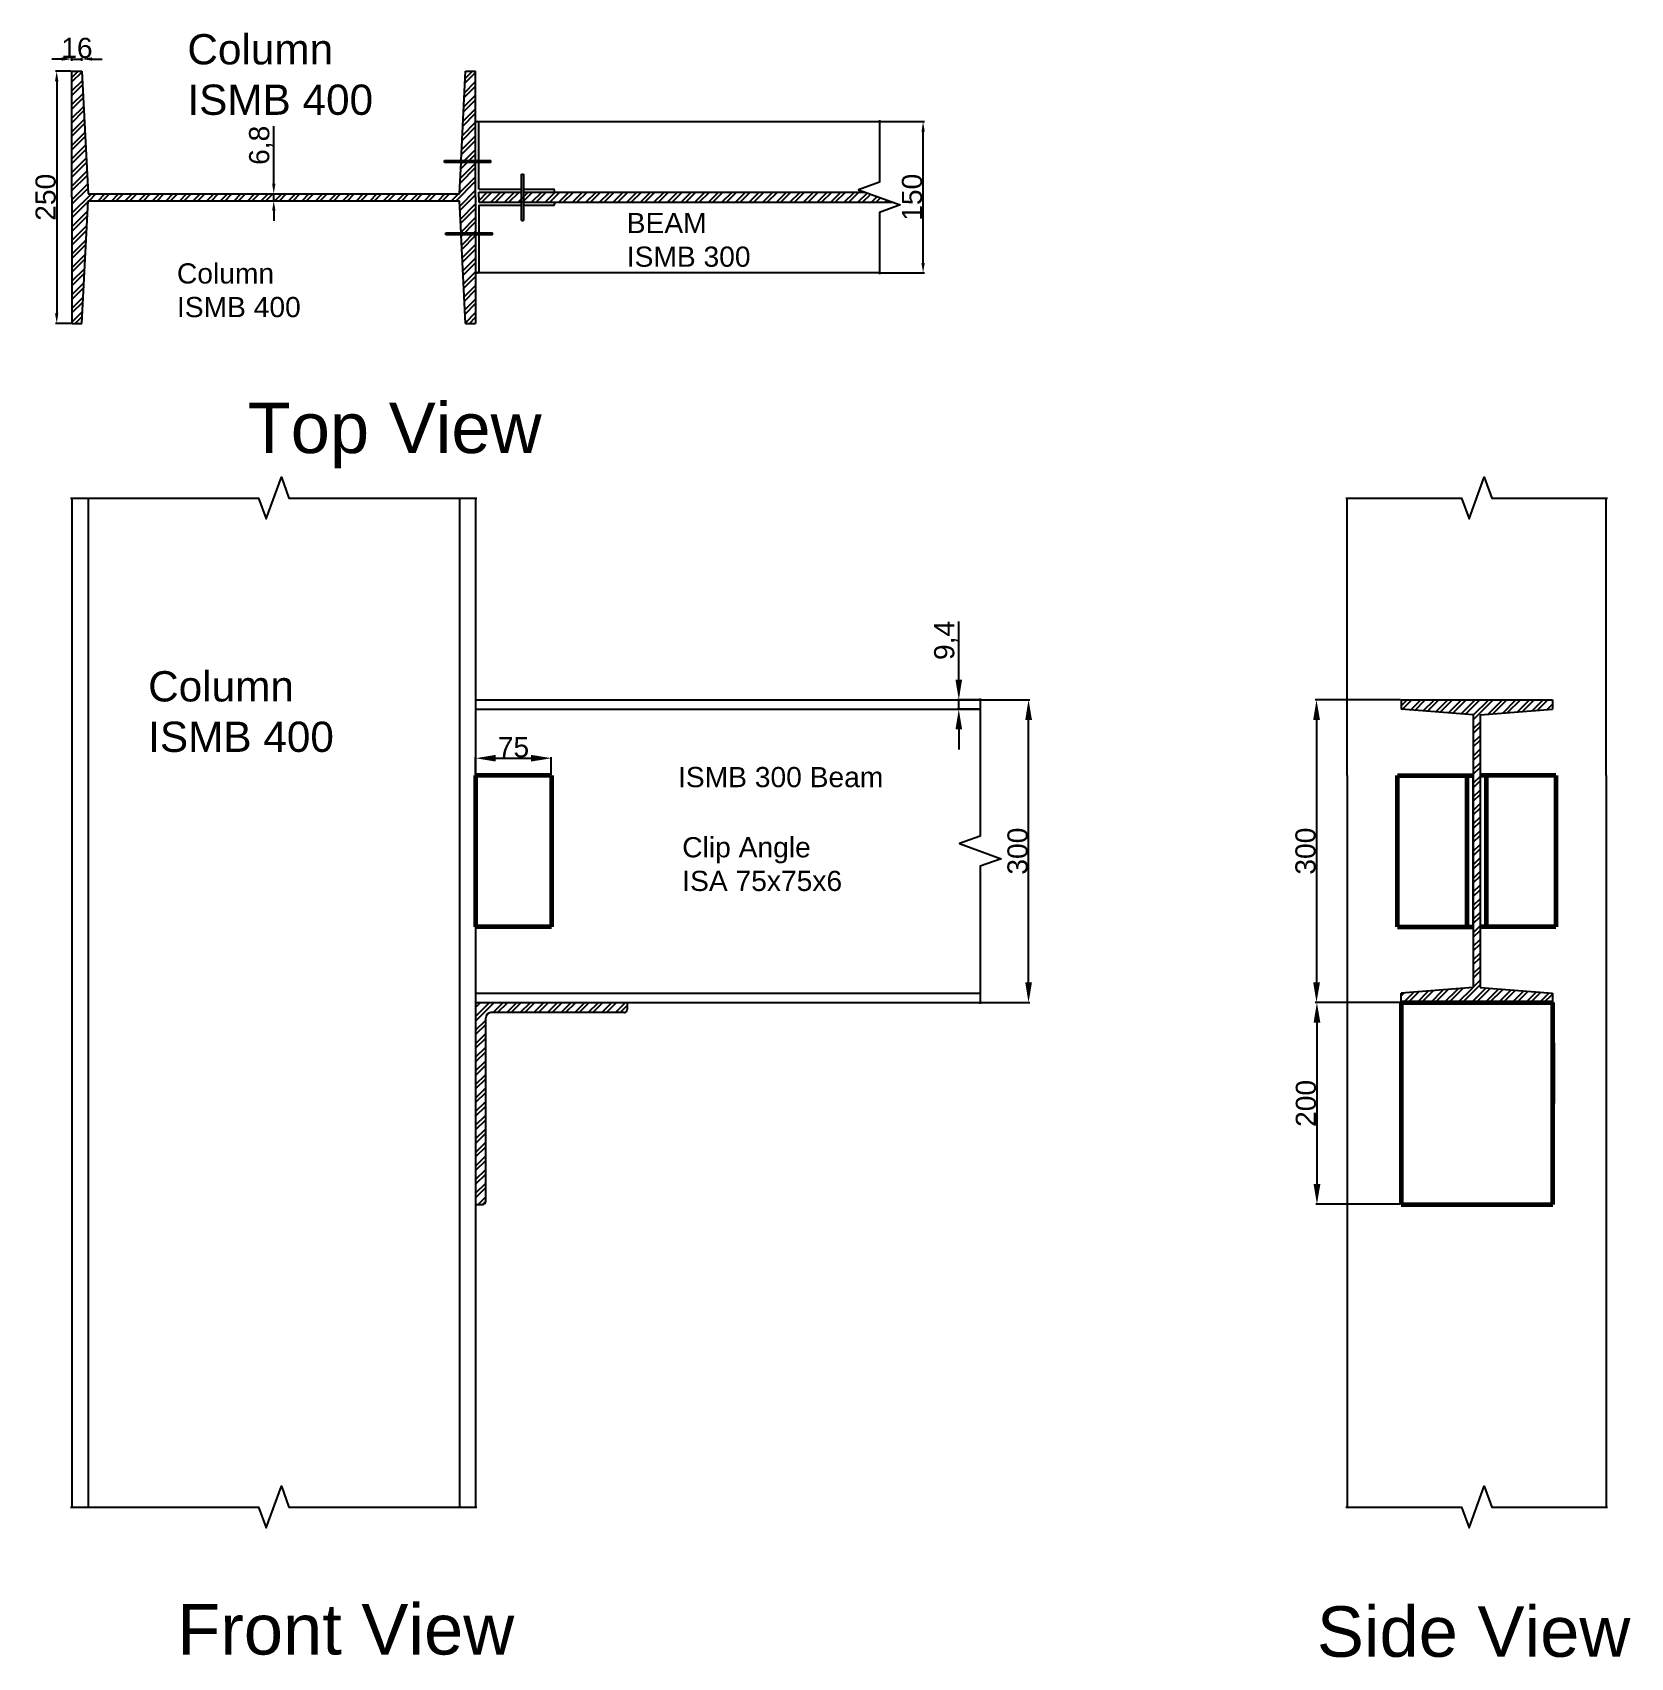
# Model space of a CAD drawing. Header units: millimetres. Extents: x 1450 to 3033, y 1294 to 2905.
import ezdxf

# ---------------------------------------------------------------- set-up
doc = ezdxf.new("R2010")
doc.units = ezdxf.units.MM
doc.styles.get("Standard").update_dxf_attribs({"font": 'arial.ttf'})
doc.dimstyles.new('ISO-25', dxfattribs={"dimtxt": 2.5, "dimasz": 2.5, "dimexe": 1.25, "dimexo": 0.625, "dimtad": 1, "dimtxsty": 'Standard', "dimcen": 2.5, "dimadec": 0, "dimazin": 0, "dimtfac": 1, "dimtmove": 0, "dimatfit": 3, "dimfxl": 1, "dimarcsym": 0})
pattern_1 = [(45, (-121.239, 1371.077), (-6.735192, 6.735192), []), (45, (-116.749, 1371.077), (-6.735192, 6.735192), [])]

# ---------------------------------------------------------------- blocks, each defined once
blk = doc.blocks.new('*D18')
at = {"color": 0, "lineweight": -2, "transparency": 16777216}
for p, q in [((2289.7, 2816.3), (2333.6, 2816.3)), ((2332.3, 2676.3), (2332.3, 2806.3)), ((2289.7, 2666.3), (2333.6, 2666.3))]:
    blk.add_line(p, q, dxfattribs=at)
at = {"color": 0, "transparency": 16777216}
for points in [[(2330.7, 2806.3), (2334, 2806.3), (2332.3, 2816.3)], [(2330.7, 2676.3), (2334, 2676.3), (2332.3, 2666.3)]]:
    blk.add_solid(points, dxfattribs=at)
at = {"layer": 'Defpoints', "color": 0, "transparency": 16777216}
for p in [(2289, 2816.3), (2332.3, 2816.3), (2289, 2666.3)]:
    blk.add_point(p, dxfattribs=at)
at = {"color": 0, "transparency": 16777216, "insert": (2321.5, 2741.3), "char_height": 20, "attachment_point": 5, "rotation": 90}
blk.add_mtext('150', dxfattribs=at)
blk = doc.blocks.new('*D19')
at = {"color": 0, "lineweight": -2, "transparency": 16777216}
for p, q in [((1488.4, 2866.3), (1472.7, 2866.3)), ((1474, 2856.3), (1474, 2626.3)), ((1488.4, 2616.3), (1472.7, 2616.3))]:
    blk.add_line(p, q, dxfattribs=at)
at = {"color": 0, "transparency": 16777216}
for points in [[(1472.3, 2856.3), (1475.6, 2856.3), (1474, 2866.3)], [(1472.3, 2626.3), (1475.6, 2626.3), (1474, 2616.3)]]:
    blk.add_solid(points, dxfattribs=at)
at = {"layer": 'Defpoints', "color": 0, "transparency": 16777216}
for p in [(1489, 2866.3), (1474, 2616.3), (1489, 2616.3)]:
    blk.add_point(p, dxfattribs=at)
at = {"color": 0, "transparency": 16777216, "insert": (1463.1, 2741.3), "char_height": 20, "attachment_point": 5, "rotation": 90}
blk.add_mtext('250', dxfattribs=at)
blk = doc.blocks.new('*D17')
at = {"color": 0, "lineweight": -2, "transparency": 16777216}
for p, q in [((1479, 2878.3), (1469, 2878.3)), ((1489, 2876.6), (1489, 2879.6)), ((1489, 2878.3), (1499, 2878.3)), ((1499, 2876.6), (1499, 2879.6)), ((1509, 2878.3), (1519, 2878.3))]:
    blk.add_line(p, q, dxfattribs=at)
at = {"color": 0, "transparency": 16777216}
for points in [[(1479, 2880), (1479, 2876.7), (1489, 2878.3)], [(1509, 2880), (1509, 2876.7), (1499, 2878.3)]]:
    blk.add_solid(points, dxfattribs=at)
at = {"layer": 'Defpoints', "color": 0, "transparency": 16777216}
for p in [(1489, 2876), (1499, 2878.3), (1499, 2875.9)]:
    blk.add_point(p, dxfattribs=at)
at = {"color": 0, "transparency": 16777216, "insert": (1494, 2889.2), "char_height": 20, "attachment_point": 5}
blk.add_mtext('16', dxfattribs=at)
blk = doc.blocks.new('*D20')
at = {"color": 0, "lineweight": -2, "transparency": 16777216}
for p, q in [((1689, 2754.7), (1689, 2811.7)), ((1689, 2737.9), (1689, 2744.7)), ((1689.7, 2744.7), (1690.3, 2744.7)), ((1689.7, 2737.9), (1690.3, 2737.9)), ((1689, 2727.9), (1689, 2717.9))]:
    blk.add_line(p, q, dxfattribs=at)
at = {"color": 0, "transparency": 16777216}
for points in [[(1687.4, 2754.7), (1690.7, 2754.7), (1689, 2744.7)], [(1687.4, 2727.9), (1690.7, 2727.9), (1689, 2737.9)]]:
    blk.add_solid(points, dxfattribs=at)
at = {"layer": 'Defpoints', "color": 0, "transparency": 16777216}
for p in [(1689, 2744.7), (1689, 2744.7), (1689, 2737.9)]:
    blk.add_point(p, dxfattribs=at)
at = {"color": 0, "transparency": 16777216, "insert": (1676.4, 2792.8), "char_height": 20, "attachment_point": 5, "rotation": 90}
blk.add_mtext('6,8', dxfattribs=at)
blk = doc.blocks.new('*D29')
at = {"color": 0, "lineweight": -2, "transparency": 16777216}
for p, q in [((2805.2, 2243.3), (2720.9, 2243.3)), ((2805.2, 1943.3), (2720.9, 1943.3))]:
    blk.add_line(p, q, dxfattribs=at)
at = {"color": 0, "lineweight": -3, "transparency": 16777216}
blk.add_line((2722.1, 2223.3), (2722.1, 1963.3), dxfattribs=at)
at = {"color": 0, "transparency": 16777216}
for points in [[(2718.8, 2223.3), (2725.5, 2223.3), (2722.1, 2243.3)], [(2718.8, 1963.3), (2725.5, 1963.3), (2722.1, 1943.3)]]:
    blk.add_solid(points, dxfattribs=at)
at = {"layer": 'Defpoints', "color": 0, "transparency": 16777216}
for p in [(2805.8, 2243.3), (2722.1, 1943.3), (2805.8, 1943.3)]:
    blk.add_point(p, dxfattribs=at)
at = {"color": 0, "transparency": 16777216, "insert": (2711.3, 2093.3), "char_height": 20, "attachment_point": 5, "rotation": 90}
blk.add_mtext('300', dxfattribs=at)
blk = doc.blocks.new('*D30')
at = {"color": 0, "lineweight": -2, "transparency": 16777216}
for p, q in [((2805.2, 1943.3), (2721.3, 1943.3)), ((2805.2, 1743.3), (2721.3, 1743.3))]:
    blk.add_line(p, q, dxfattribs=at)
at = {"color": 0, "lineweight": -3, "transparency": 16777216}
blk.add_line((2722.5, 1923.3), (2722.5, 1763.3), dxfattribs=at)
at = {"color": 0, "transparency": 16777216}
for points in [[(2719.2, 1923.3), (2725.9, 1923.3), (2722.5, 1943.3)], [(2719.2, 1763.3), (2725.9, 1763.3), (2722.5, 1743.3)]]:
    blk.add_solid(points, dxfattribs=at)
at = {"layer": 'Defpoints', "color": 0, "transparency": 16777216}
for p in [(2805.8, 1943.3), (2722.5, 1743.3), (2805.8, 1743.3)]:
    blk.add_point(p, dxfattribs=at)
at = {"color": 0, "transparency": 16777216, "insert": (2711.7, 1843.3), "char_height": 20, "attachment_point": 5, "rotation": 90}
blk.add_mtext('200', dxfattribs=at)
blk = doc.blocks.new('*D31')
at = {"color": 0, "lineweight": -2, "transparency": 16777216}
for p, q in [((2389.7, 2243.3), (2438.1, 2243.3)), ((2436.8, 1963.3), (2436.8, 2223.3)), ((2389.7, 1943.3), (2438.1, 1943.3))]:
    blk.add_line(p, q, dxfattribs=at)
at = {"color": 0, "transparency": 16777216}
for points in [[(2433.5, 2223.3), (2440.2, 2223.3), (2436.8, 2243.3)], [(2433.5, 1963.3), (2440.2, 1963.3), (2436.8, 1943.3)]]:
    blk.add_solid(points, dxfattribs=at)
at = {"layer": 'Defpoints', "color": 0, "transparency": 16777216}
for p in [(2389, 2243.3), (2436.8, 2243.3), (2389, 1943.3)]:
    blk.add_point(p, dxfattribs=at)
at = {"color": 0, "transparency": 16777216, "insert": (2426, 2093.3), "char_height": 20, "attachment_point": 5, "rotation": 90}
blk.add_mtext('300', dxfattribs=at)
blk = doc.blocks.new('*D32')
at = {"color": 0, "lineweight": -2, "transparency": 16777216}
for p, q in [((2367.7, 2263.3), (2367.7, 2320.9)), ((2388.4, 2243.3), (2366.4, 2243.3)), ((2367.7, 2233.9), (2367.7, 2243.3)), ((2388.4, 2233.9), (2366.4, 2233.9)), ((2367.7, 2213.9), (2367.7, 2193.9))]:
    blk.add_line(p, q, dxfattribs=at)
at = {"color": 0, "transparency": 16777216}
for points in [[(2364.4, 2263.3), (2371, 2263.3), (2367.7, 2243.3)], [(2364.4, 2213.9), (2371, 2213.9), (2367.7, 2233.9)]]:
    blk.add_solid(points, dxfattribs=at)
at = {"layer": 'Defpoints', "color": 0, "transparency": 16777216}
for p in [(2367.7, 2243.3), (2389, 2243.3), (2389, 2233.9)]:
    blk.add_point(p, dxfattribs=at)
at = {"color": 0, "transparency": 16777216, "insert": (2355.1, 2302.1), "char_height": 20, "attachment_point": 5, "rotation": 90}
blk.add_mtext('9,4', dxfattribs=at)
blk = doc.blocks.new('*D33')
at = {"color": 0, "lineweight": -2, "transparency": 16777216}
for p, q in [((1889, 2168.9), (1889, 2186.6)), ((1909, 2185.4), (1944, 2185.4)), ((1964, 2168.9), (1964, 2186.6))]:
    blk.add_line(p, q, dxfattribs=at)
at = {"color": 0, "transparency": 16777216}
for points in [[(1909, 2188.7), (1909, 2182.1), (1889, 2185.4)], [(1944, 2188.7), (1944, 2182.1), (1964, 2185.4)]]:
    blk.add_solid(points, dxfattribs=at)
at = {"layer": 'Defpoints', "color": 0, "transparency": 16777216}
for p in [(1964, 2185.4), (1889, 2168.3), (1964, 2168.3)]:
    blk.add_point(p, dxfattribs=at)
at = {"color": 0, "transparency": 16777216, "insert": (1926.5, 2196.2), "char_height": 20, "attachment_point": 5}
blk.add_mtext('75', dxfattribs=at)

msp = doc.modelspace()

# ---------------------------------------------------------------- hatches: boundary and pattern name
h = msp.add_hatch()
h.set_pattern_fill('ANSI32', color=256)
h.set_pattern_definition(pattern_1)
h.paths.add_polyline_path([(1889.028, 2741.322), (1889.028, 2816.322), (1889.028, 2866.322), (1879.028, 2866.322), (1873.028, 2744.722), (1505.028, 2744.722), (1499.028, 2866.322), (1489.028, 2866.322), (1489.028, 2741.322), (1489.028, 2616.322), (1499.028, 2616.322), (1505.028, 2737.922), (1873.028, 2737.922), (1879.028, 2616.322), (1889.028, 2616.322)])
h.paths.add_polyline_path([(2275.291, 2746.322), (1892.028, 2746.322), (1892.028, 2741.322), (1892.028, 2736.322), (2302.765, 2736.322)])
h = msp.add_hatch(color=256)
h.dxf.hatch_style = 1
h.paths.add_polyline_path([(1904.028, 2777.722), (1889.028, 2777.722), (1873.028, 2777.722), (1858.028, 2777.722), (1858.028, 2775.722), (1873.028, 2775.722), (1889.028, 2775.722), (1904.028, 2775.722)])
h.paths.add_polyline_path([(1936.496, 2764.322), (1934.496, 2764.322), (1934.496, 2749.322), (1934.496, 2733.322), (1934.496, 2718.322), (1936.496, 2718.322), (1936.496, 2733.322), (1936.496, 2749.322)])
h.paths.add_polyline_path([(1905.593, 2706.198), (1890.593, 2706.198), (1874.593, 2706.198), (1859.593, 2706.198), (1859.593, 2704.198), (1874.593, 2704.198), (1890.593, 2704.198), (1905.593, 2704.198)])
h = msp.add_hatch()
h.set_pattern_fill('ANSI32', color=256)
h.set_pattern_definition(pattern_1)
h.paths.add_polyline_path([(2955.789, 1952.671), (2884.165, 1958.021), (2884.165, 2068.271), (2877.465, 2068.271), (2877.465, 2018.271), (2877.465, 1958.021), (2805.815, 1952.671), (2805.815, 1943.271), (2955.815, 1943.271)])
h.paths.add_polyline_path([(2884.165, 2118.271), (2877.465, 2118.271), (2877.465, 2068.271), (2884.165, 2068.271)])
h.paths.add_polyline_path([(2884.165, 2168.271), (2884.165, 2228.521), (2955.815, 2233.871), (2955.815, 2243.271), (2805.815, 2243.271), (2805.815, 2233.871), (2877.465, 2228.521), (2877.465, 2118.271), (2884.165, 2118.271)])
h = msp.add_hatch()
h.set_pattern_fill('ANSI32', color=256)
h.paths.add_polyline_path([(1899.028, 1928.271, -0.41421356), (1904.028, 1933.271), (2036.028, 1933.271, 0.41421356), (2039.028, 1936.271), (2039.028, 1943.271), (1889.028, 1943.271), (1889.028, 1743.271), (1896.028, 1743.271, 0.41421356), (1899.028, 1746.271)])

# ---------------------------------------------------------------- linework, layer by layer
for p, q in [((1489.028, 2741.322), (1489.028, 2866.322)), ((1489.028, 2866.322), (1499.028, 2866.322)), ((1499.028, 2866.322), (1505.028, 2744.722)), ((1874.656, 2777.722), (1879.028, 2866.322)), ((1879.028, 2866.322), (1889.028, 2866.322)), ((1889.028, 2777.722), (1889.028, 2866.322)), ((1889.028, 2777.722), (1889.028, 2816.322)), ((1889.028, 2816.322), (1891.028, 2816.322)), ((1890.028, 2816.322), (2289.028, 2816.322)), ((1892.028, 2777.722), (1892.028, 2815.322)), ((1858.028, 2775.722), (1858.028, 2777.722)), ((1858.028, 2777.722), (1873.028, 2777.722)), ((1873.028, 2775.722), (1858.028, 2775.722)), ((1873.028, 2777.722), (1889.028, 2777.722)), ((1873.028, 2744.722), (1874.558, 2775.722)), ((1889.028, 2775.722), (1873.028, 2775.722)), ((1889.028, 2777.722), (1904.028, 2777.722)), ((1889.028, 2741.322), (1889.028, 2775.722)), ((1889.028, 2741.322), (1889.028, 2775.722)), ((1904.028, 2775.722), (1889.028, 2775.722)), ((1892.028, 2749.322), (1892.028, 2775.722)), ((1904.028, 2775.722), (1904.028, 2777.722)), ((1934.496, 2749.322), (1934.496, 2764.322)), ((1934.496, 2764.322), (1936.496, 2764.322)), ((1936.496, 2764.322), (1936.496, 2749.322)), ((1489.028, 2741.322), (1489.028, 2616.322)), ((1499.028, 2616.322), (1505.028, 2737.922)), ((1505.028, 2744.722), (1873.028, 2744.722)), ((1505.028, 2737.922), (1873.028, 2737.922)), ((1874.593, 2706.198), (1873.028, 2737.922)), ((1889.028, 2741.322), (1889.028, 2706.198)), ((1889.028, 2741.322), (1889.028, 2706.198)), ((1892.028, 2749.322), (1934.496, 2749.322)), ((1892.028, 2741.322), (1892.028, 2746.322)), ((1892.028, 2746.322), (1934.496, 2746.322)), ((1892.028, 2741.322), (1892.028, 2736.322)), ((1934.496, 2733.322), (1934.496, 2749.322)), ((1936.496, 2749.322), (1966.028, 2749.322)), ((1936.496, 2749.322), (1936.496, 2733.322)), ((1936.496, 2746.322), (2275.291, 2746.322)), ((1967.028, 2746.322), (1967.028, 2748.322)), ((1892.028, 2736.322), (1934.496, 2736.322)), ((1892.028, 2733.322), (1892.028, 2706.198)), ((1892.028, 2733.322), (1934.496, 2733.322)), ((1934.496, 2718.322), (1934.496, 2733.322)), ((1936.496, 2736.322), (2302.765, 2736.322)), ((1936.496, 2733.322), (1966.028, 2733.322)), ((1936.496, 2733.322), (1936.496, 2718.322)), ((1967.028, 2736.322), (1967.028, 2734.322)), ((1859.593, 2704.198), (1859.593, 2706.198)), ((1859.593, 2706.198), (1874.593, 2706.198)), ((1874.593, 2706.198), (1890.593, 2706.198)), ((1890.593, 2706.198), (1905.593, 2706.198)), ((1905.593, 2704.198), (1905.593, 2706.198)), ((1934.496, 2718.322), (1936.496, 2718.322)), ((1874.593, 2704.198), (1859.593, 2704.198)), ((1890.593, 2704.198), (1874.593, 2704.198)), ((1879.028, 2616.322), (1874.692, 2704.198)), ((1889.028, 2704.198), (1889.028, 2616.322)), ((1889.028, 2704.198), (1889.028, 2666.322)), ((1905.593, 2704.198), (1890.593, 2704.198)), ((1892.028, 2704.198), (1892.028, 2667.322)), ((1889.028, 2666.322), (1891.028, 2666.322)), ((2289.028, 2666.322), (1890.028, 2666.322)), ((1489.028, 2616.322), (1499.028, 2616.322)), ((1879.028, 2616.322), (1889.028, 2616.322)), ((1489.028, 2443.271), (1489.028, 1443.271)), ((1505.028, 2443.271), (1505.028, 1443.271)), ((1873.028, 2443.271), (1873.028, 1443.271)), ((1889.028, 2443.271), (1889.028, 1443.271)), ((2752.465, 2168.271), (2752.465, 2443.271)), ((3009.165, 2168.271), (3009.165, 2443.271)), ((1889.028, 2243.271), (2389.028, 2243.271)), ((2805.815, 2243.271), (2955.815, 2243.271)), ((2805.815, 2243.271), (2805.815, 2233.871)), ((2955.815, 2243.271), (2955.815, 2233.871)), ((1889.028, 2233.871), (2389.028, 2233.871)), ((2877.465, 2228.521), (2805.815, 2233.871)), ((2877.465, 2228.521), (2877.465, 1958.021)), ((2884.165, 2228.521), (2955.815, 2233.871)), ((2884.165, 2228.521), (2884.165, 1958.021)), ((2752.465, 2168.271), (2752.465, 1443.271)), ((2877.465, 2018.271), (2877.465, 2168.271)), ((2884.165, 2168.271), (2884.165, 2018.271)), ((3009.165, 2168.271), (3009.165, 1443.271)), ((1889.028, 1952.671), (2389.028, 1952.671)), ((1889.028, 1952.671), (2038.968, 1952.671)), ((2877.465, 1958.021), (2805.815, 1952.671)), ((2805.815, 1943.271), (2805.815, 1952.671)), ((2884.165, 1958.021), (2955.789, 1952.671)), ((2955.789, 1952.671), (2955.815, 1943.271)), ((1889.028, 1943.271), (2389.028, 1943.271)), ((1889.028, 1943.271), (1889.028, 1743.271)), ((2036.028, 1933.271), (1904.028, 1933.271)), ((2039.028, 1943.271), (2039.028, 1936.271)), ((2956.349, 1943.271), (2956.349, 1903.271)), ((1899.028, 1746.271), (1899.028, 1928.271)), ((1889.028, 1743.271), (1896.028, 1743.271))]:
    msp.add_line(p, q)
at = {"lineweight": 60}
for p, q in [((1964.028, 2168.271), (1889.028, 2168.271)), ((1889.028, 2168.271), (1889.028, 2018.271)), ((1964.028, 2168.271), (1964.028, 2018.271)), ((1964.028, 2168.271), (1964.028, 2118.271)), ((2802.465, 2018.271), (2802.465, 2168.271)), ((2802.465, 2168.271), (2877.465, 2168.271)), ((2871.465, 2018.271), (2871.465, 2168.271)), ((2959.165, 2168.271), (2884.165, 2168.271)), ((2890.165, 2168.271), (2890.165, 2018.271)), ((2959.165, 2168.271), (2959.165, 2018.271)), ((2802.465, 2018.271), (2802.465, 2068.271)), ((1964.028, 2018.271), (1889.028, 2018.271)), ((2802.465, 2018.271), (2877.465, 2018.271)), ((2959.165, 2018.271), (2884.165, 2018.271)), ((2805.815, 1943.271), (2955.815, 1943.271)), ((2805.815, 1943.271), (2805.815, 1743.271)), ((2956.349, 1743.271), (2956.349, 1943.271)), ((2956.349, 1903.271), (2956.349, 1843.271)), ((2805.815, 1743.271), (2956.349, 1743.271))]:
    msp.add_line(p, q, dxfattribs=at)
at = {"linetype": 'Continuous'}
for points in [[(2289.028, 2817.572), (2289.028, 2756.322), (2268.422, 2748.822), (2309.634, 2733.822), (2289.028, 2726.322), (2289.028, 2665.072)], [(1487.778, 2443.271), (1674.028, 2443.271), (1681.528, 2422.665), (1696.528, 2463.877), (1704.028, 2443.271), (1890.278, 2443.271)], [(2751.215, 2443.271), (2865.815, 2443.271), (2873.315, 2422.665), (2888.315, 2463.877), (2895.815, 2443.271), (3010.415, 2443.271)], [(2389.028, 2244.521), (2389.028, 2108.271), (2368.422, 2100.771), (2409.634, 2085.771), (2389.028, 2078.271), (2389.028, 1942.021)], [(1487.778, 1443.271), (1674.028, 1443.271), (1681.528, 1422.665), (1696.528, 1463.877), (1704.028, 1443.271), (1890.278, 1443.271)], [(2751.215, 1443.271), (2865.815, 1443.271), (2873.315, 1422.665), (2888.315, 1463.877), (2895.815, 1443.271), (3010.415, 1443.271)]]:
    msp.add_lwpolyline(points, dxfattribs=at)
for centre, radius, start, end in [((1891.028, 2815.322), 1, 0, 90), ((1966.028, 2748.322), 1, 0, 90), ((1966.028, 2734.322), 1, 270, 0), ((1891.028, 2667.322), 1, 270, 0), ((1904.028, 1928.271), 5, 90, 180), ((2036.028, 1936.271), 3, 270, 0), ((1896.028, 1746.271), 3, 270, 0)]:
    msp.add_arc(centre, radius, start, end)

# ---------------------------------------------------------------- texts
at = {"attachment_point": 1}
for s, width, insert, char_height in [('Column \\PISMB 400', 260.36573, (1603.438, 2903.006), 30), ('BEAM\\PISMB 300', 128.61755, (2038.721, 2725.797), 20), ('Column ISMB 400', 151.56622, (1593.088, 2675.849), 20), ('Top View', 304.0658, (1663.17, 2537.793), 50), ('Column \\PISMB 400', 260.36573, (1564.582, 2271.664), 30), ('ISMB 300 Beam', 215.72917, (2089.525, 2176.711), 20), ('Clip Angle \\PISA 75x75x6', 158.66532, (2093.7, 2107.164), 20), ('Front View', 371.5376, (1593.399, 1347.15), 50), ('Side View', 340.05076, (2722.427, 1344.902), 50)]:
    msp.add_mtext_dynamic_manual_height_columns(s, width=width, gutter_width=12.5, heights=[0], dxfattribs=dict(at, insert=insert, char_height=char_height))

# ---------------------------------------------------------------- dimensions: what is measured, and where the dimension line sits
dim = msp.add_linear_dim(base=(1499.028, 2878.345), p1=(1489.028, 2875.985), p2=(1499.028, 2875.933), text='16', dimstyle='ISO-25', override={"dimtxt": 20, "dimasz": 10})
dim.commit()
dim.dimension.update_dxf_attribs({"geometry": '*D17', "text_midpoint": (1494.028, 2878.345), "dimtype": 160})
for base, p1, p2, override, picture, middle in [((1473.965, 2616.322), (1489.028, 2866.322), (1489.028, 2616.322), {"dimtxt": 20, "dimasz": 10}, '*D19', (1463.129, 2741.322)), ((2436.84, 2243.271), (2389.028, 1943.271), (2389.028, 2243.271), {"dimtxt": 20, "dimasz": 20}, '*D31', (2425.997, 2093.271)), ((2722.12, 1943.271), (2805.815, 2243.271), (2805.815, 1943.271), {"dimtxt": 20, "dimasz": 20, "dimlwd": 65533}, '*D29', (2711.277, 2093.271)), ((2722.536, 1743.271), (2805.815, 1943.271), (2805.815, 1743.271), {"dimtxt": 20, "dimasz": 20, "dimlwd": 65533}, '*D30', (2711.7, 1843.271))]:
    dim = msp.add_linear_dim(base=base, p1=p1, p2=p2, angle=90, dimstyle='ISO-25', override=override)
    dim.commit()
    dim.dimension.update_dxf_attribs({"geometry": picture, "text_midpoint": middle})
for base, p1, p2, override, picture, middle in [((1689.028, 2744.722), (1689.028, 2737.922), (1689.028, 2744.722), {"dimtxt": 20, "dimasz": 10}, '*D20', (1689.028, 2792.769)), ((2332.342, 2816.322), (2289.028, 2666.322), (2289.028, 2816.322), {"dimtxt": 20, "dimasz": 10}, '*D18', (2332.342, 2741.322)), ((2367.696, 2243.271), (2389.028, 2233.871), (2389.028, 2243.271), {"dimtxt": 20, "dimasz": 20}, '*D32', (2367.696, 2302.061))]:
    dim = msp.add_linear_dim(base=base, p1=p1, p2=p2, angle=90, dimstyle='ISO-25', override=override)
    dim.commit()
    dim.dimension.update_dxf_attribs({"geometry": picture, "text_midpoint": middle, "dimtype": 160})
dim = msp.add_linear_dim(base=(1964.028, 2185.393), p1=(1889.028, 2168.271), p2=(1964.028, 2168.271), dimstyle='ISO-25', override={"dimtxt": 20, "dimasz": 20})
dim.commit()
dim.dimension.update_dxf_attribs({"geometry": '*D33', "text_midpoint": (1926.528, 2196.189)})

doc.saveas('drawing.dxf')
